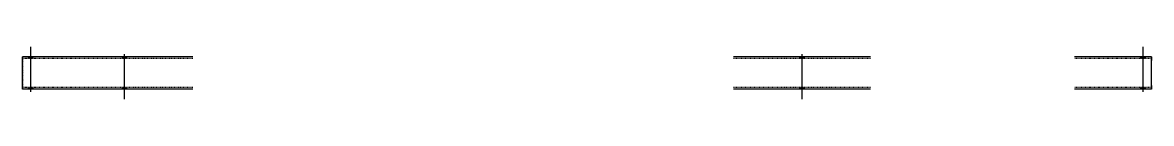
# Model space of a CAD drawing. Header units: millimetres. Extents: x 9 to 13329, y 0 to 269.
# Drawn here: x 9889 to 13329, y 0 to 160 of the extents above; entities that cross this region are included whole.
import ezdxf

# ---------------------------------------------------------------- set-up
doc = ezdxf.new("R2010")
doc.units = ezdxf.units.MM
doc.linetypes.add('DXK_LINE_DOT2', pattern=[3.9198, 1.9599, -1.9599])
doc.layers.add('STÅL', color=7, linetype='Continuous')

msp = doc.modelspace()

# ---------------------------------------------------------------- hatches: boundary and pattern name
at = {"layer": 'STÅL', "linetype": 'Continuous'}
for points in [[(9906.6, 123.5), (9920.6, 123.5), (9920.6, 129.5), (9906.6, 129.5)], [(9906.6, 123.5), (9920.6, 123.5), (9920.6, 129.5), (9906.6, 129.5)], [(10191.6, 123.5), (10205.6, 123.5), (10205.6, 129.5), (10191.6, 129.5)], [(10191.6, 123.5), (10205.6, 123.5), (10205.6, 129.5), (10191.6, 129.5)], [(12270.6, 129.5), (12256.6, 129.5), (12256.6, 123.5), (12270.6, 123.5)], [(12270.6, 129.5), (12256.6, 129.5), (12256.6, 123.5), (12270.6, 123.5)], [(13310.6, 129.5), (13296.6, 129.5), (13296.6, 123.5), (13310.6, 123.5)], [(13310.6, 129.5), (13296.6, 129.5), (13296.6, 123.5), (13310.6, 123.5)], [(9906.6, 29.5), (9920.6, 29.5), (9920.6, 35.5), (9906.6, 35.5)], [(9906.6, 29.5), (9920.6, 29.5), (9920.6, 35.5), (9906.6, 35.5)], [(10191.6, 29.5), (10205.6, 29.5), (10205.6, 35.5), (10191.6, 35.5)], [(10191.6, 29.5), (10205.6, 29.5), (10205.6, 35.5), (10191.6, 35.5)], [(12270.6, 35.5), (12256.6, 35.5), (12256.6, 29.5), (12270.6, 29.5)], [(12270.6, 35.5), (12256.6, 35.5), (12256.6, 29.5), (12270.6, 29.5)], [(13310.6, 35.5), (13296.6, 35.5), (13296.6, 29.5), (13310.6, 29.5)], [(13310.6, 35.5), (13296.6, 35.5), (13296.6, 29.5), (13310.6, 29.5)]]:
    msp.add_hatch(color=3, dxfattribs=at).paths.add_polyline_path(points)

# ---------------------------------------------------------------- linework, layer by layer
at = {"layer": 'STÅL', "color": 3, "linetype": 'Continuous'}
for p, q in [((9913.6, 22), (9913.6, 159.5)), ((9913.6, 22), (9913.6, 159.5)), ((13303.6, 22), (13303.6, 159.5)), ((13303.6, 22), (13303.6, 159.5)), ((9906.6, 123.5), (9906.6, 129.5)), ((9906.6, 123.5), (9906.6, 129.5)), ((9920.6, 123.5), (9920.6, 129.5)), ((9920.6, 123.5), (9920.6, 129.5)), ((10191.6, 129.5), (10191.6, 123.5)), ((10191.6, 129.5), (10191.6, 123.5)), ((10198.6, 137), (10198.6, -0.5)), ((10198.6, 137), (10198.6, -0.5)), ((10205.6, 129.5), (10205.6, 123.5)), ((10205.6, 129.5), (10205.6, 123.5)), ((12256.6, 129.5), (12256.6, 123.5)), ((12256.6, 129.5), (12256.6, 123.5)), ((12263.6, 137), (12263.6, -0.5)), ((12263.6, 137), (12263.6, -0.5)), ((12270.6, 129.5), (12270.6, 123.5)), ((12270.6, 129.5), (12270.6, 123.5)), ((13296.6, 123.5), (13296.6, 129.5)), ((13296.6, 123.5), (13296.6, 129.5)), ((13310.6, 123.5), (13310.6, 129.5)), ((13310.6, 123.5), (13310.6, 129.5)), ((9906.6, 29.5), (9906.6, 35.5)), ((9906.6, 29.5), (9906.6, 35.5)), ((9920.6, 29.5), (9920.6, 35.5)), ((9920.6, 29.5), (9920.6, 35.5)), ((10191.6, 35.5), (10191.6, 29.5)), ((10191.6, 35.5), (10191.6, 29.5)), ((10205.6, 35.5), (10205.6, 29.5)), ((10205.6, 35.5), (10205.6, 29.5)), ((12256.6, 35.5), (12256.6, 29.5)), ((12256.6, 35.5), (12256.6, 29.5)), ((12270.6, 35.5), (12270.6, 29.5)), ((12270.6, 35.5), (12270.6, 29.5)), ((13296.6, 29.5), (13296.6, 35.5)), ((13296.6, 29.5), (13296.6, 35.5)), ((13310.6, 29.5), (13310.6, 35.5)), ((13310.6, 29.5), (13310.6, 35.5))]:
    msp.add_line(p, q, dxfattribs=at)
at = {"layer": 'STÅL', "color": 2, "linetype": 'Continuous'}
for p, q in [((10407.6, 129.5), (9888.6, 129.5)), ((9888.6, 128.6), (9888.6, 129.5)), ((9888.6, 126), (9888.6, 128.6)), ((9888.6, 122.1), (9888.6, 126)), ((9888.6, 117.5), (9888.6, 122.1)), ((9888.6, 41.5), (9888.6, 117.5)), ((12472.6, 129.5), (12054.6, 129.5)), ((13328.6, 129.5), (13094.6, 129.5)), ((13328.6, 129.5), (13328.6, 128.6)), ((13328.6, 128.6), (13328.6, 126)), ((13328.6, 126), (13328.6, 122.1)), ((13328.6, 122.1), (13328.6, 117.5)), ((13328.6, 41.5), (13328.6, 117.5)), ((9888.6, 36.9), (9888.6, 41.5)), ((9888.6, 33), (9888.6, 36.9)), ((13328.6, 41.5), (13328.6, 36.9)), ((13328.6, 36.9), (13328.6, 33)), ((9888.6, 30.4), (9888.6, 33)), ((9888.6, 29.5), (9888.6, 30.4)), ((10407.6, 29.5), (9888.6, 29.5)), ((12472.6, 29.5), (12054.6, 29.5)), ((13328.6, 29.5), (13094.6, 29.5)), ((13328.6, 33), (13328.6, 30.4)), ((13328.6, 30.4), (13328.6, 29.5))]:
    msp.add_line(p, q, dxfattribs=at)
at = {"layer": 'STÅL', "color": 7, "linetype": 'DXK_LINE_DOT2'}
for p, q in [((9888.6, 129.5), (9888.6, 129.5)), ((9888.6, 129.5), (9888.6, 128.6)), ((9888.6, 128.6), (9888.6, 126)), ((9888.6, 126), (9888.6, 121.7)), ((9888.6, 123.5), (9888.6, 123.5)), ((10407.6, 123.5), (9888.6, 123.5)), ((9888.6, 123), (9888.6, 123.5)), ((9888.6, 123), (9888.6, 123.5)), ((9888.6, 122.1), (9888.6, 123)), ((9888.6, 122.1), (9888.6, 123)), ((9888.6, 119.8), (9888.6, 122.1)), ((9888.6, 121.7), (9888.6, 122.1)), ((9888.6, 119.8), (9888.6, 121.7)), ((9888.6, 121.7), (9888.6, 117.5)), ((9888.6, 119.8), (9888.6, 41.5)), ((9888.6, 119.8), (9888.6, 41.5)), ((9888.6, 39.2), (9888.6, 117.5)), ((12472.6, 123.5), (12054.6, 123.5)), ((13328.6, 123.5), (13094.6, 123.5)), ((13328.6, 128.6), (13328.6, 129.5)), ((13328.6, 126), (13328.6, 128.6)), ((13328.6, 122.1), (13328.6, 126)), ((13328.6, 123), (13328.6, 123.5)), ((13328.6, 123), (13328.6, 123.5)), ((13328.6, 122.1), (13328.6, 123)), ((13328.6, 122.1), (13328.6, 123)), ((13328.6, 119.8), (13328.6, 122.1)), ((13328.6, 121.7), (13328.6, 122.1)), ((13328.6, 117.5), (13328.6, 122.1)), ((13328.6, 119.8), (13328.6, 121.7)), ((13328.6, 39.2), (13328.6, 119.8)), ((13328.6, 39.2), (13328.6, 119.8)), ((13328.6, 39.2), (13328.6, 117.5)), ((9888.6, 41.5), (9888.6, 39.2)), ((9888.6, 39.2), (9888.6, 41.5)), ((9888.6, 39.2), (9888.6, 37.3)), ((9888.6, 37.3), (9888.6, 39.2)), ((9888.6, 39.2), (9888.6, 36)), ((9888.6, 37.3), (9888.6, 36)), ((9888.6, 36), (9888.6, 37.3)), ((9888.6, 36), (9888.6, 35.5)), ((9888.6, 35.5), (9888.6, 36)), ((9888.6, 36), (9888.6, 33)), ((9888.6, 35.5), (9888.6, 35.5)), ((10407.6, 35.5), (9888.6, 35.5)), ((12472.6, 35.5), (12054.6, 35.5)), ((13328.6, 35.5), (13094.6, 35.5)), ((13328.6, 39.2), (13328.6, 37.3)), ((13328.6, 37.3), (13328.6, 39.2)), ((13328.6, 36.9), (13328.6, 39.2)), ((13328.6, 37.3), (13328.6, 36)), ((13328.6, 36), (13328.6, 37.3)), ((13328.6, 33), (13328.6, 36.9)), ((13328.6, 36), (13328.6, 35.5)), ((13328.6, 35.5), (13328.6, 36)), ((9888.6, 33), (9888.6, 30.4)), ((9888.6, 30.4), (9888.6, 29.5)), ((9888.6, 29.5), (9888.6, 29.5)), ((13328.6, 30.4), (13328.6, 33)), ((13328.6, 29.5), (13328.6, 30.4))]:
    msp.add_line(p, q, dxfattribs=at)

doc.saveas('drawing.dxf')
